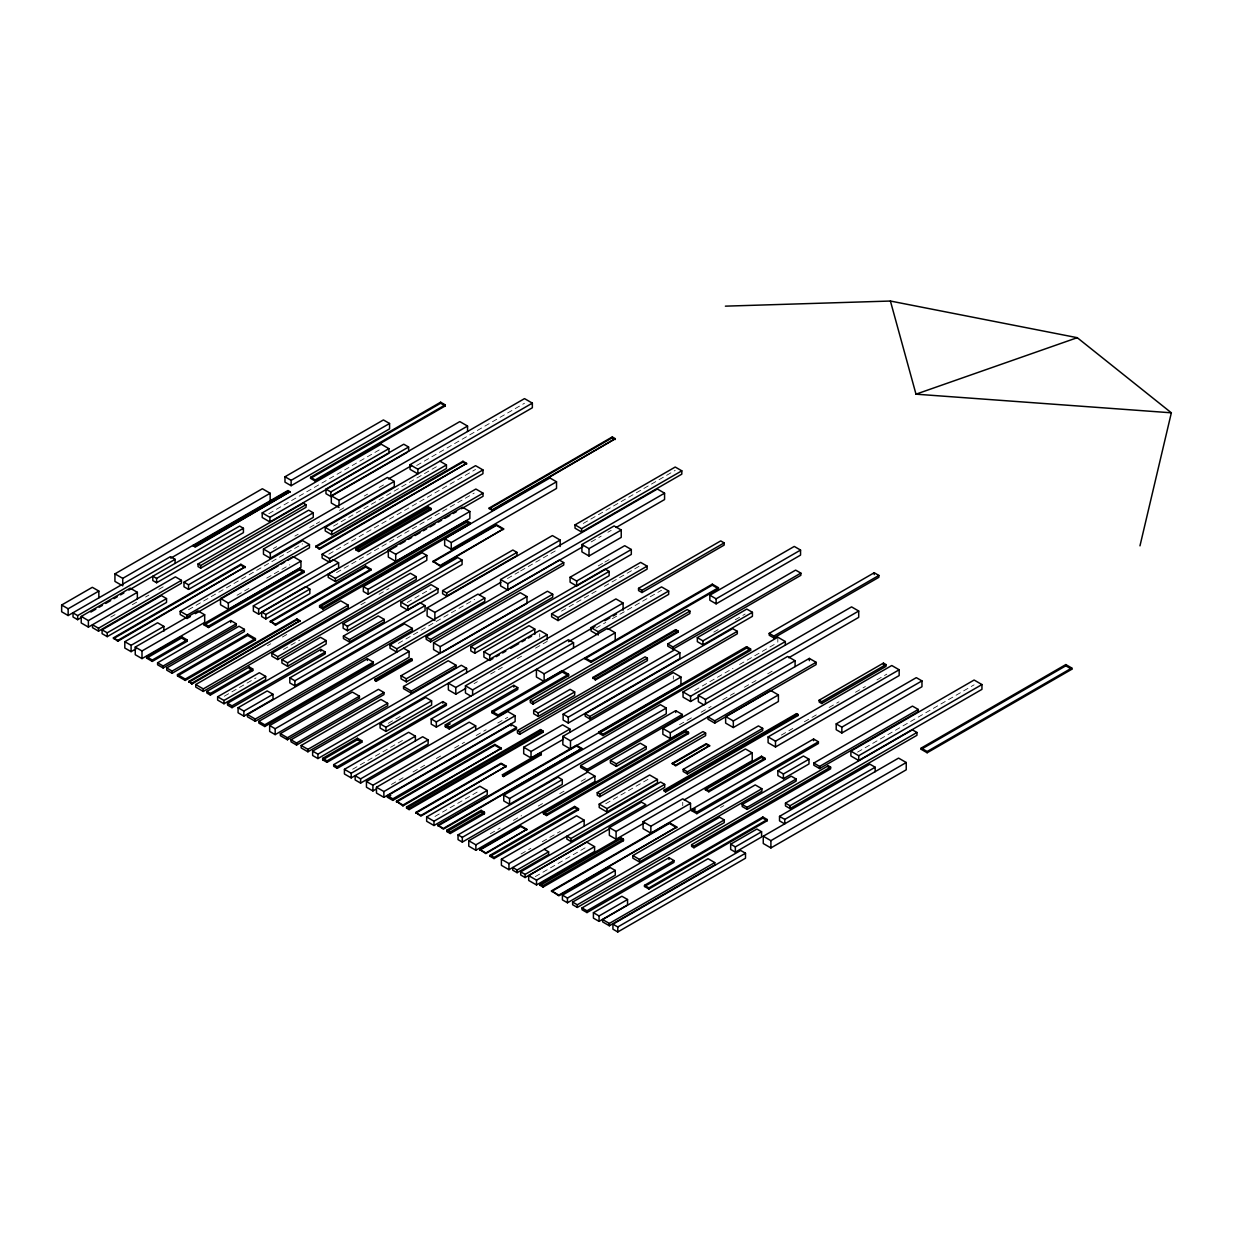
<?xml version="1.0" encoding="UTF-8"?>
<svg xmlns="http://www.w3.org/2000/svg" width="1233" height="1233" viewBox="0 0 1233 1233"><rect width="100%" height="100%" fill="white"/><g stroke="black" fill="none" stroke-linecap="round" stroke-linejoin="round"><path stroke-width="0.75" stroke-dasharray="5 3.75" d="M268.825 513.683L381.213 448.797M110.739 617.132L117.382 613.294M132.301 604.679L138.944 600.856M145.571 597.019L148.885 595.107M158.841 589.359L165.469 585.536M416.677 465.504L524.503 403.237M273.372 548.515L276.685 546.62M294.857 536.124L298.17 534.213M309.745 527.524L314.692 524.657M316.357 523.717L319.655 521.806M339.491 510.354L346.103 506.532M364.29 496.036L367.604 494.125M379.163 487.436L384.126 484.584M188.479 609.734L302.609 543.845M333.526 526.137L438.254 465.673M237.029 595.262L251.886 586.677M266.729 578.107L289.832 564.776M328.795 554.172L475.568 469.434M336.517 572.605L474.212 493.092M267.391 645.691L270.736 643.765M282.388 637.029L289.061 633.192M283.405 649.498L299.896 639.973M360.915 604.74L367.511 600.933M379.055 594.275L388.95 588.557M224.298 696.229L255.986 677.934M407.214 602.49L431.041 588.727M583.24 523.47L675.222 470.359M507.426 578.554L518.954 571.896M520.603 570.941L556.884 550.01M398.305 643.395L474.643 599.33M591.177 541.919L601.18 536.139M607.854 532.286L611.198 530.36M598.221 565.916L603.199 563.049M604.848 562.094L609.811 559.227M561.508 611.121L597.789 590.175M604.386 586.369L640.651 565.423M388.241 723.324L401.28 715.787M474.058 683.621L477.387 681.695M490.672 674.019L502.309 667.315M517.259 658.684L523.902 654.846M535.523 648.126L547.159 641.422M595.94 628.121L605.773 622.434M612.339 618.658L661.535 590.253M352.653 769.222L405.318 738.814M391.431 784.419L403.068 777.715M413.024 771.95L424.661 765.246M436.282 758.526L442.94 754.688M454.561 747.984L464.533 742.22M476.154 735.515L486.126 729.751M497.762 723.047L507.719 717.282M713.815 632.128L720.411 628.321M735.269 619.752L745.164 614.034M434.956 816.477L479.884 790.538M694.688 690.418L732.941 668.332M739.584 664.495L776.173 643.379M490.272 833.755L500.182 828.021M513.406 820.392L521.682 815.614M538.204 806.074L544.816 802.251M559.705 793.667L566.317 789.844M581.19 781.26L587.802 777.437M679.491 724.711L692.807 717.02M701.13 712.227L711.102 706.463M722.754 699.743L734.406 693.008M744.378 687.243L756.029 680.524M767.681 673.804L774.324 669.951M605.727 803.746L649.652 778.393M521.02 854.007L530.822 848.35M542.273 841.738L560.26 831.35M535.322 876.601L586.738 846.917M781.29 735.099L792.834 728.426M804.378 721.767L817.571 714.154M829.115 707.48L838.995 701.777M855.486 692.252L865.381 686.534M876.925 679.876L886.82 674.158M720.504 807.523L723.817 805.611M857.551 752.13L974.116 684.824M777.823 637.199L777.823 642.424M682.743 802.282L682.743 805.719M673.31 675.884L673.31 679.183M539.715 633.777L539.715 637.122"/><path stroke-width="1.5" d="M1139.97 545.849L1171.35 412.808L1077.257 337.688L890.411 301.037L725.389 306.154M121.173 584.997L114.931 581.406L114.931 573.869L262.367 488.746L270.166 493.246L270.166 500.783M175.101 563.404L175.101 559.32L170.478 556.653L68.154 615.529L61.65 611.768L61.65 605.018L92.321 587.309L98.84 591.069L98.84 597.82M284.977 476.77L383.417 419.944L389.566 423.489L389.566 428.868L291.127 485.71L284.977 482.149L284.977 476.77L291.127 480.331L389.566 423.489M61.65 605.018L68.154 608.778L98.84 591.069M114.931 573.869L122.73 578.369L270.166 493.246M310.577 477.294L440.628 402.205L445.252 404.871L445.252 405.919L315.186 481.009L310.577 478.342L310.577 477.294L315.186 479.961L445.252 404.871M170.77 558.164L287.967 490.518L289.986 491.69L195.107 547.159L193.088 545.31L195.107 546.466L289.986 491.69M193.088 545.988L287.967 491.212L289.986 492.383M310.577 478.342L440.628 403.253L445.252 405.919M82.596 616.808L77.648 619.675L73.024 617.009L73.024 612.924L77.648 615.591L175.101 559.32M181.436 580.342L98.517 628.229L92.506 624.746L92.506 627.659L98.517 631.142L181.436 583.255L181.436 580.342L175.425 576.874L88.391 627.104L81.224 622.958L81.224 616.438L130.189 588.172L137.356 592.302L137.356 598.822M262.213 512.897L381.213 444.204L388.904 448.642L388.904 453.251L269.919 521.944L262.213 517.506L262.213 512.897L269.919 517.351L388.904 448.642M90.857 612.046L95.804 609.179M99.118 607.268L102.416 605.372M105.714 603.461L110.677 600.594M113.975 598.683L117.289 596.787M120.587 594.876L123.886 592.965M128.849 590.114L239.618 526.075L243.425 528.279L243.425 532.625L156.606 582.747L152.8 580.543L152.8 576.196L156.606 578.4L243.425 528.279M81.224 616.438L88.391 620.584L137.356 592.302M406.967 452.526L330.829 496.483L325.974 493.693L325.974 489.131L403.761 444.219L408.616 447.024L408.616 451.571M198.035 563.974L303.364 503.156L306.031 504.682L306.031 507.302L200.686 568.12L198.035 566.594L198.035 563.974L200.686 565.5L306.031 504.682M325.974 489.131L330.829 491.936L408.616 447.024M339.044 507.487L331.307 503.018L331.307 495.789L459.817 421.594L467.554 426.063L467.554 431.488M183.979 582.192L308.697 510.169L313.259 512.805L313.259 517.382L188.541 589.389L183.979 586.754L183.979 582.192L188.541 584.812L313.259 512.805M102.092 629.832L161.369 595.601L166.532 598.591L166.532 602.428L107.256 636.644L102.092 633.67L102.092 629.832L107.256 632.806L166.532 598.591M331.307 495.789L339.044 500.259L467.554 426.063M263.461 549.039L387.439 477.464L394.283 481.425L394.283 486.634L270.304 558.21L263.461 554.249L263.461 549.039L270.304 553L394.283 481.425M532.348 403.129L417.864 469.218L417.864 473.857L410.034 469.326L410.034 464.702L524.503 398.613L532.348 403.129L532.348 407.769L325.219 527.385L325.219 530.93L331.723 534.706L446.438 468.478L446.438 464.933L439.919 461.173M113.405 637.862L240.851 564.282L245.244 566.81L117.798 641.237L113.405 637.862L117.798 640.389L245.244 566.81M388.472 478.959L411.545 465.642M113.405 638.694L240.851 565.115L245.244 567.658M136.015 648.82L131.099 651.656L124.81 648.034L124.81 641.699L157.593 622.773L163.881 626.395L163.881 631.157M190.375 616.562L187.062 618.473L180.203 614.512L180.203 611.26L302.609 540.593L309.468 544.554L309.468 547.806L287.967 560.214M124.81 641.699L131.099 645.321L163.881 626.395M325.219 527.385L331.723 531.161L446.438 464.933M180.203 611.26L187.062 615.221L309.468 544.554M135.245 647.078L197.927 610.89L204.678 614.774L204.678 622.418L141.995 658.607L135.245 654.708L135.245 647.078L141.995 650.962L204.678 614.774M220.537 598.514L293.13 556.607L300.944 561.107L300.944 567.365L228.336 609.287L220.537 604.786L220.537 598.514L228.336 603.029L300.944 561.107M195.338 613.695L278.041 565.947M281.34 564.036L284.653 562.125M315.74 546.25L462.945 461.265L466.613 463.377L319.409 549.24L315.74 546.25L319.409 548.377L466.613 463.377M315.74 547.113L462.945 462.128L466.613 464.24M322.121 554.264L475.568 465.673L482.951 469.927L482.951 473.688L329.504 562.279L322.121 558.025L322.121 554.264L329.504 558.518L482.951 469.927M146.635 656.773L181.513 636.644L187.169 639.912L187.169 641.283L152.291 661.412L146.635 658.145L146.635 656.773L152.291 660.04L187.169 639.912M204.108 623.559L299.527 568.475L303.904 571.002L303.904 572.436L208.5 627.52L204.108 624.992L204.108 623.559L208.5 626.087L303.904 571.002M146.635 658.145L181.513 638.016L187.169 641.283M204.108 624.992L299.527 569.908L303.904 572.436M253.351 605.881L333.311 559.72L338.613 562.787L338.613 568.012L258.653 614.188L253.351 611.121L253.351 605.881L258.653 608.948L338.613 562.787M157.593 662.784L230.741 620.553L236.304 623.775L236.304 625.763L163.157 667.993L157.593 664.787L157.593 662.784L163.157 666.005L236.304 623.775M355.921 548.654L428.283 506.871L431.011 508.443L431.011 509.722L358.649 551.505L355.921 549.918L355.921 548.654L358.649 550.226L431.011 508.443M355.921 549.918L428.283 508.15L431.011 509.722M261.627 612.061L305.614 586.677L309.853 589.112L309.853 593.551L265.866 618.951L261.627 616.5L261.627 612.061L265.866 614.512L309.853 589.112M396.779 546.096L335.391 581.529L328.209 577.398L328.209 574.285L475.876 489.039L483.043 493.169L483.043 496.283L461.481 508.736M166.732 667.978L239.032 626.241L244.411 629.354L244.411 631.527L172.127 673.264L166.732 670.151L166.732 667.978L172.127 671.091L244.411 629.354M328.209 574.285L335.391 578.416L483.043 493.169M388.318 550.01L462.467 507.21L469.865 511.479L469.865 518.538L395.716 561.354L388.318 557.085L388.318 550.01L395.716 554.28L469.865 511.479M400.093 544.169L405.071 541.302M408.385 539.391L411.699 537.465M415.028 535.554L420.006 532.687M423.32 530.76L426.633 528.849M429.963 526.938L434.925 524.056M438.254 522.145L441.568 520.234M444.882 518.307L449.86 515.44M453.189 513.529L456.503 511.603M177.49 674.605L247.648 634.086L255.431 638.586L255.431 639.927L185.258 680.431L177.49 675.946L177.49 674.605L185.258 679.09L255.431 638.586M270.258 621.247L365.708 566.132L370.948 569.168L370.948 570.078L275.498 625.193L270.258 621.247L275.498 624.268L370.948 569.168M270.258 622.172L365.708 567.057L370.948 570.078M177.49 675.946L247.648 635.427L255.431 639.927M319.578 605.603L466.598 520.727L469.896 522.638L469.896 524.133L322.892 609.01L319.578 607.098L319.578 605.603L322.892 607.515L469.896 522.638M188.849 681.402L296.968 618.981L300.004 620.738L191.886 684.007L188.849 681.402L191.886 683.159L300.004 620.738M489.193 508.011L612.292 436.944L615.329 438.686L492.229 510.585L489.193 508.011L492.229 509.753L615.329 438.686M188.849 682.25L296.968 619.829L300.004 621.571M489.193 508.828L612.292 437.761L615.329 439.518M319.578 607.098L466.598 522.222L469.896 524.133M444.666 538.744L549.933 477.972L556.53 481.779L556.53 488.453L451.263 549.224L444.666 545.418L444.666 538.744L451.263 542.551L556.53 481.779M363.334 586.6L422.071 552.692L426.818 555.436L426.818 560.306L368.081 594.214L363.334 591.486L363.334 586.6L368.081 589.343L426.818 555.436M195.739 684.546L340.724 600.825L348.276 605.187L348.276 607.715L203.291 691.436L195.739 687.074L195.739 684.546L203.291 688.908L348.276 605.187M271.861 653.243L410.404 573.268L416.245 576.643L416.245 579.556L277.702 659.532L271.861 656.156L271.861 653.243L277.702 656.634L416.245 576.643M206.867 691.436L249.251 666.961L252.765 668.98L252.765 670.582L210.365 695.058L206.867 693.023L206.867 691.436L210.365 693.455L252.765 668.98M432.999 561.308L496.421 524.688L503.603 528.834L440.181 566.178L432.999 561.308L440.181 565.454L503.603 528.834M432.999 562.032L496.421 525.412L503.603 529.558M343.128 623.744L457.751 557.563L462.082 560.075L462.082 564.544L347.459 630.726L343.128 628.214L343.128 623.744L347.459 626.256L462.082 560.075M217.624 696.799L259.315 672.725L265.665 676.393L265.665 679.676L223.974 703.75L217.624 700.082L217.624 696.799L223.974 700.467L265.665 676.393M281.925 659.593L320.518 637.307L326.159 640.574L326.159 644.011L287.566 666.298L281.925 663.046L281.925 659.593L287.566 662.845L326.159 640.574M400.848 602.089L431.041 584.658L437.992 588.665L437.992 592.734L407.799 610.165L400.848 606.158L400.848 602.089L407.799 606.097L437.992 588.665M343.421 636.058L378.238 615.945L384.264 619.428L384.264 621.894L349.448 641.992L343.421 638.524L343.421 636.058L349.448 639.526L384.264 619.428M227.55 703.257L320.811 649.421L325.265 651.995L325.265 653.829L232.02 707.665L227.55 705.091L227.55 703.257L232.02 705.831L325.265 651.995M238.077 707.742L267.207 690.927L273.002 694.271L273.002 699.281L243.872 716.111L238.077 712.766L238.077 707.742L243.872 711.087L273.002 694.271M289.817 677.842L420.006 602.69L425.061 605.619L425.061 610.674L294.887 685.841L289.817 682.912L289.817 677.842L294.887 680.77L425.061 605.619M442.601 590.592L512.851 550.026L516.951 552.399L516.951 555.559L446.7 596.109L442.601 593.751L442.601 590.592L446.7 592.95L516.951 552.399M434.879 620.446L427.111 615.961L427.111 607.915L552.415 535.569L560.183 540.054L560.183 546.496M575.025 524.873L675.222 467.03L681.803 470.821L681.803 474.15L581.606 532.009L575.025 528.202L575.025 524.873L581.606 528.68L681.803 470.821M247.448 714.539L404.501 623.867L412.346 628.383L412.346 630.633L255.277 721.305L247.448 716.789L247.448 714.539L255.277 719.07L412.346 628.383M427.111 607.915L434.879 612.4L560.183 540.054M582.839 546.728L507.796 590.052L500.567 585.891L500.567 579.525L657.343 489.008L664.572 493.185L664.572 499.55L616.192 527.462M484.785 598.036L396.826 648.82L396.826 652.134L390.013 648.188L390.013 644.89L477.957 594.106L484.785 598.036L484.785 601.35L269.657 725.543L269.657 731.431L275.175 734.621L409.094 657.312L409.094 651.409L403.576 648.219M258.853 721.397L367.403 658.73L373.322 662.136L373.322 663.863L264.771 726.53L258.853 723.108L258.853 721.397L264.771 724.804L373.322 662.136M479.39 594.738L500.829 582.361M500.567 579.525L507.796 583.702L664.572 493.185M581.914 544.539L614.142 525.936L621.232 530.02L621.232 537.388L589.004 555.991L581.914 551.891L581.914 544.539L589.004 548.639L621.232 530.02M426.186 636.906L559.304 560.044L563.728 562.602L563.728 565.038L430.61 641.9L426.186 639.341L426.186 636.906L430.61 639.449L563.728 562.602M269.657 725.543L275.175 728.734L409.094 651.409M526.969 596.572L440.227 646.647L440.227 653.444L433.554 649.591L433.554 642.794L520.295 592.719L526.969 596.572L526.969 603.369L441.907 652.488M280.338 733.635L352.33 692.067L359.435 696.167L359.435 698.202L287.443 739.769L280.338 735.669L280.338 733.635L287.443 737.735L359.435 696.167M374.94 679.383L410.943 658.592L412.099 659.254L412.099 660.549L376.08 681.34L374.94 679.383L376.08 681.34M374.94 680.678L412.099 659.254M570.078 577.244L624.715 545.695L631.311 549.502L631.311 554.418L576.659 585.968L570.078 582.176L570.078 577.244L576.659 581.051L631.311 549.502M401.049 675.746L547.467 591.224L552.708 594.244L552.708 597.327L406.304 681.849L401.049 678.828L401.049 675.746L406.304 678.782L552.708 594.244M291.019 739.8L378.454 689.324L383.987 692.53L383.987 694.549L296.552 745.04L291.019 741.834L291.019 739.8L296.552 743.006L383.987 692.53M470.821 646.601L605.079 569.091L609.133 571.418L609.133 575.719L474.859 653.243L470.821 650.901L470.821 646.601L474.859 648.943L609.133 571.418M301.176 745.472L380.92 699.435L387.655 703.319L387.655 705.769L307.911 751.791L301.176 747.907L301.176 745.472L307.911 749.356L387.655 703.319M403.53 686.519L448.211 660.734L456.071 665.265L456.071 667.423L411.39 693.223L403.53 688.677L403.53 686.519L411.39 691.066L456.071 665.265M492.938 658.545L489.717 660.41L483.922 657.066L483.922 651.748L529.003 625.701L534.814 629.061L534.814 634.379M547.159 639.742L547.159 634.733L539.715 630.433L317.929 758.557L312.627 755.49L312.627 751.097L461.312 665.265L466.613 668.317L466.613 672.709M551.613 613.803L640.651 562.387L647.125 566.132L647.125 569.153L558.071 620.569L551.613 616.824L551.613 613.803L558.071 617.533L647.125 566.132M312.627 751.097L317.929 754.164L466.613 668.317M483.922 651.748L489.717 655.093L534.814 629.061M496.159 656.696L499.38 654.831M502.602 652.966L505.823 651.116M510.662 648.327L518.708 643.672M521.929 641.807L525.15 639.958M528.371 638.093L531.593 636.228M380.088 723.848L425.739 697.493L431.612 700.883L431.612 705.06L385.96 731.416L380.088 728.025L380.088 723.848L385.96 727.239L431.612 700.883M322.661 758.372L357.478 738.274L361.824 740.771L361.824 742.22L327.007 762.318L322.661 759.821L322.661 758.372L327.007 760.869L361.824 740.771M322.661 759.821L357.478 739.708L361.824 742.22M465.75 688.415L455.794 694.164L448.35 689.879L448.35 683.19L455.794 687.475L547.159 634.733M471.176 696.275L465.442 692.961L465.442 685.795L615.93 598.914L623.097 603.045L623.097 610.212M638.54 588.341L720.719 540.902L724.172 542.905L724.172 545.094L641.992 592.534L638.54 590.545L638.54 588.341L641.992 590.345L724.172 542.905M333.681 764.63L442.832 701.608L446.392 703.658L446.392 705.307L337.241 768.329L333.681 766.279L333.681 764.63L337.241 766.679L446.392 703.658M465.442 685.795L472.609 689.925L623.097 603.045M615.236 640.436L615.236 632.76L607.515 628.306L436.343 727.1L431.211 724.141L431.211 718.962L568.413 639.742L573.545 642.701L573.545 647.895M428.128 739.892L360.591 778.871L355.15 775.727L355.15 779.95L360.591 783.094L428.128 744.1L428.128 739.892L422.672 736.748L351.205 777.884L344.423 773.97L344.423 769.33L408.616 732.279L415.398 736.193L415.398 740.833M596.741 634.255L591.023 630.957L591.023 627.612L661.535 586.908L668.671 591.023L668.671 594.383L608.008 629.4M568.521 641.73L594.984 626.456M604.91 620.723L609.873 617.856M613.171 615.945L616.485 614.034M431.211 718.962L436.343 721.921L573.545 642.701M344.423 769.33L351.205 773.261L415.398 736.193M591.023 627.612L598.159 631.728L668.671 591.023M445.283 724.912L513.807 685.348L517.768 687.629L517.768 689.417L449.244 728.98L445.283 726.699L445.283 724.912L449.244 727.193L517.768 687.629M445.283 726.699L450.184 723.879M718.438 587.709L590.992 661.289L584.858 657.744L584.858 658.776L590.992 662.321L718.438 588.742L718.438 587.709L712.304 584.165L544.138 681.479L536.417 677.025L536.417 669.349L544.138 673.804L615.236 632.76M376.219 789.028L372.905 790.954L366.448 787.224L366.448 781.506L469.218 722.168L475.691 725.898L475.691 729.705M491.828 711.287L562.248 670.629L568.598 674.297L568.598 675.669L498.178 716.327L491.828 712.659L491.828 711.287L498.178 714.94L568.598 674.297M584.858 658.776L712.304 585.197L718.438 588.742M491.828 712.659L562.248 672L568.598 675.669M366.448 781.506L372.905 785.236L475.691 725.898M376.481 787.255L507.719 711.487L515.132 715.772L515.132 721.567L383.879 797.335L376.481 793.066L376.481 787.255L383.879 791.54L515.132 715.772M709.838 595.185L794.268 546.435L800.556 550.072L800.556 555.112L716.126 603.846L709.838 600.209L709.838 595.185L716.126 598.822L800.556 550.072M530.329 700.144L687.228 609.564L689.91 611.121L689.91 613.479L533.01 704.058L530.329 702.517L530.329 700.144L533.01 701.7L689.91 611.121M533.689 710.378L570.139 689.324L574.67 691.944L574.67 695.366L538.22 716.404L533.689 713.784L533.689 710.378L538.22 712.998L574.67 691.944M387.47 795.717L511.079 724.341L516.473 727.455L516.473 729.027L392.849 800.402L387.47 797.289L387.47 795.717L392.849 798.83L516.473 727.455M592.749 677.503L675.669 629.631L678.273 631.142L678.273 632.097L595.369 679.969L592.749 677.503L595.369 679.013L678.273 631.142M592.749 678.458L675.669 630.587L678.273 632.097M387.47 797.289L390.753 795.377M517.444 730.583L645.136 656.85L647.387 658.16L647.387 660.626L519.694 734.359L517.444 733.049L517.444 730.583L519.694 731.878L647.387 658.16M667.731 643.95L795.639 570.108L800.864 573.129L800.864 575.302L672.971 649.144L667.731 646.123L667.731 643.95L672.971 646.971L800.864 573.129M396.425 801.265L494.834 744.439L501.384 748.231L402.975 805.873L396.425 801.265L402.975 805.041L501.384 748.231M396.425 802.097L494.834 745.287L501.384 749.063M563.142 714.169L674.713 649.76L679.876 652.735L679.876 658.622L568.305 723.047L563.142 720.057L563.142 714.169L568.305 717.144L679.876 652.735M697.323 637.631L746.813 609.071L752.423 612.308L752.423 616.33L702.933 644.89L697.323 641.653L697.323 637.631L702.933 640.867L752.423 612.308M406.551 806.937L540.547 729.582L543.136 731.077L543.136 732.248L409.156 809.603L406.551 808.108L406.551 806.937L409.156 808.432L543.136 731.077M406.551 808.108L540.547 730.753L543.136 732.248M563.435 739.245L531.022 757.956L523.701 753.733L523.701 747.26L562.587 724.804L569.923 729.042L569.923 732.279M585.197 713.753L732.649 628.63L737.319 631.327L737.319 633.793L589.867 718.916L585.197 716.219L585.197 713.753L589.867 716.45L737.319 631.327M415.737 812.501L501.091 763.212L506.239 766.186L420.885 816.123L415.737 812.501L420.885 815.46L506.239 766.186M415.737 813.148L501.091 763.874L506.239 766.849M523.701 747.26L531.022 751.498L569.923 729.042M667.762 692.854L570.494 749.017L562.849 744.609L562.849 736.378L673.31 672.601L680.955 677.009L680.955 685.24L671.06 690.958M426.649 816.97L479.884 786.238L487.22 790.476L487.22 794.776L433.985 825.509L426.649 821.27L426.649 816.97L433.985 821.209L487.22 790.476M502.478 774.756L540.239 752.962L541.287 753.579L541.287 754.719L503.542 776.528L502.478 774.756L503.542 776.528M502.478 775.911L541.287 753.579M562.849 736.378L570.494 740.786L680.955 677.009M769.207 633.377L874.228 572.744L878.882 575.441L878.882 577.291L773.862 637.923L769.207 635.226L769.207 633.377L773.862 636.074L878.882 575.441M598.991 731.893L746.597 646.662L750.604 648.974L750.604 650.361L602.983 735.577L598.991 733.281L598.991 731.893L602.983 734.205L750.604 648.974M437.869 825.247L576.381 745.271L581.884 748.446L443.371 829.131L437.869 825.247L443.371 828.422L581.884 748.446M437.869 825.956L576.381 745.996L581.884 749.171M598.991 733.281L746.597 648.049L750.604 650.361M503.758 795.162L660.441 704.69L666.252 708.05L666.252 713.815L509.568 804.27L503.758 800.926L503.758 795.162L509.568 798.506L666.252 708.05M698.895 696.676L690.572 701.485L683.051 697.138L683.051 691.913L777.823 637.199L785.344 641.545L785.344 645.029M446.947 830.102L481.147 810.343L484.461 812.254L484.461 813.749L450.261 833.508L446.947 831.597L446.947 830.102L450.261 832.013L484.461 812.254M446.947 831.597L481.147 811.838L484.461 813.749M683.051 691.913L690.572 696.26L785.344 641.545M704.043 704.999L698.325 701.7L698.325 695.35L851.556 606.883L858.707 611.029L858.707 617.363L788.75 657.744M458.044 834.88L558.01 777.16L562.279 779.626L562.279 784.373L462.313 842.093L458.044 839.627L458.044 834.88L462.313 837.346L562.279 779.626M580.62 765.554L675.715 710.655L682.311 714.462L682.311 716.311L587.216 771.211L580.62 767.404L580.62 765.554L587.216 769.377L682.311 714.462M698.325 695.35L705.476 699.481L858.707 611.029M816.107 662.306L714.739 720.843L707.973 716.928L707.973 719.224L714.739 723.124L816.107 664.602L816.107 662.306L809.341 658.407L670.305 738.613L662.861 734.313L662.861 728.472L787.64 656.434L795.085 660.734L795.085 666.575M468.771 840.736L587.802 772.012L594.892 776.112L594.892 781.537L475.876 850.261L468.771 846.162L468.771 840.736L475.876 844.836L594.892 776.112M610.412 760.422L640.251 743.206L646.215 746.643L646.215 749.14L616.377 766.371L610.412 762.934L610.412 760.422L616.377 763.874L646.215 746.643M662.861 728.472L670.305 732.772L795.085 660.734M543.414 812.439L685.363 730.491L688.523 732.31L688.523 733.589L546.573 815.552L543.414 813.718L543.414 812.439L546.573 814.273L688.523 732.31M479.791 849.491L520.804 825.817L526.845 829.3L485.833 853.606L479.791 849.491L485.833 852.989L526.845 829.3M479.791 850.123L520.804 826.449L526.845 829.932M543.414 813.718L685.363 731.77L688.523 733.589M725.636 716.527L770.733 690.495L778.408 694.934L778.408 701.5L733.327 727.532L725.636 723.108L725.636 716.527L733.327 720.966L778.408 694.934M597.234 792.665L703.041 731.585L705.615 733.08L705.615 735.639L599.824 796.718L597.234 795.223L597.234 792.665L599.824 794.16L705.615 733.08M490.133 855.224L574.64 806.444L578.508 808.678L578.508 809.804L494.017 858.584L490.133 856.334L490.133 855.224L494.017 857.459L578.508 808.678M490.133 856.334L574.64 807.553L578.508 809.804M664.695 784.388L570.971 838.502L566.856 836.128L566.856 839.087L570.971 841.461L664.695 787.363L664.695 784.388L660.58 782.015L508.952 869.697L501.399 865.335L501.399 859.231L576.612 815.799L584.165 820.176L584.165 826.28M599.207 804.101L649.652 774.987L657.436 779.472L657.436 782.878L606.99 812.008L599.207 807.507L599.207 804.101L606.99 808.601L657.436 779.472M672.262 763.304L706.278 743.669L709.622 745.595L675.607 765.909L672.262 763.304L675.607 765.246L709.622 745.595M672.262 763.967L706.278 744.331L709.622 746.273M501.399 859.231L508.952 863.593L584.165 820.176M683.19 769.377L758.449 725.913L762.688 728.364L762.688 730.506L687.413 773.97L683.19 771.519L683.19 769.377L687.413 771.812L762.688 728.364M517.105 870.02L548.608 851.849L548.608 854.5L517.105 872.687L512.758 870.174L512.758 867.508L517.105 870.02L517.105 872.687M520.696 871.854L641.453 802.128L645.876 804.671L525.104 874.397L520.696 871.854L520.696 874.983L525.104 877.542L609.487 828.823M819.144 700.205L883.429 663.092L886.003 664.587L886.003 666.375L821.717 703.488L819.144 702.009L819.144 700.205L821.717 701.7L886.003 664.587M664.063 790.106L796.533 713.63L797.998 714.462L797.998 715.541L665.527 792.018L664.063 790.106L665.527 790.954L797.998 714.462M664.063 791.17L796.533 714.693L797.998 715.541M644.304 822.935L616.084 839.226L609.349 835.342L609.349 827.59L745.487 748.986L752.222 752.87L752.222 760.638L684.161 799.94M768.097 736.918L891.767 665.512L899.165 669.781L899.165 675.576L775.495 746.982L768.097 742.713L768.097 736.918L775.495 741.187L899.165 669.781M528.68 875.63L586.738 842.108L594.583 846.639L594.583 851.448L536.525 884.955L528.68 880.439L528.68 875.63L536.525 880.162L594.583 846.639M609.349 827.59L616.084 831.474L752.222 752.87M643.071 821.733L682.743 798.83L690.526 803.33L690.526 810.22L650.854 833.123L643.071 828.622L643.071 821.733L650.854 826.233L690.526 803.33M540.1 883.891L620.461 837.5L623.451 839.211L623.451 840.69L543.09 887.082L540.1 885.356L540.1 883.891L543.09 885.618L623.451 839.211M705.353 788.642L761.485 756.23L764.953 758.233L764.953 759.389L708.805 791.802L705.353 789.798L705.353 788.642L708.805 790.646L764.953 758.233M705.353 789.798L761.485 757.386L764.953 759.389M540.1 885.356L620.461 838.964L623.451 840.69M836.205 723.879L916.304 677.641L921.96 680.893L921.96 686.735L841.846 732.988L836.205 729.72L836.205 723.879L841.846 727.146L921.96 680.893M692.021 809.202L813.595 739.014L818.419 741.788L818.419 743.499L696.845 813.688L692.021 810.898L692.021 809.202L696.845 811.992L818.419 741.788M551.475 890.858L669.411 822.765L676.778 827.019L558.842 895.79L551.475 890.858L558.842 895.112L676.778 827.019M551.475 891.521L669.411 823.428L676.778 827.697M692.021 810.898L695.35 808.971M562.418 895.143L610.227 867.539L615.267 870.452L615.267 875.183L567.457 902.787L562.418 899.874L562.418 895.143L567.457 898.056L615.267 870.452M777.853 770.764L803.438 755.999L808.987 759.189L808.987 763.951L783.402 778.717L777.853 775.511L777.853 770.764L783.402 773.97L808.987 759.189M632.837 855.579L755.243 784.912L761.871 788.735L761.871 791.293L639.465 861.959L632.837 858.137L632.837 855.579L639.465 859.401L761.871 788.735M572.621 902.078L719.579 817.232L724.28 819.945L724.28 822.581L577.321 907.426L572.621 904.714L572.621 902.078L577.321 904.791L724.28 819.945M813.811 763.073L912.466 706.108L918.261 709.453L918.261 711.611L819.621 768.575L813.811 765.215L813.811 763.073L819.621 766.417L918.261 709.453M742.189 804.471L791.216 776.173L796.164 779.025L796.164 781.075L747.136 809.387L742.189 806.521L742.189 804.471L747.136 807.322L796.164 779.025M850.878 751.174L974.116 680.03L981.946 684.562L981.946 689.355L858.723 760.499L850.878 755.968L850.878 751.174L858.723 755.706L981.946 684.562M581.991 907.92L668.995 857.706L673.973 860.572L673.973 862.36L586.985 912.574L581.991 909.707L581.991 907.92L586.985 910.802L673.973 860.572M691.59 844.667L828.283 765.755L830.626 767.111L830.626 768.837L693.948 847.749L691.59 846.393L691.59 844.667L693.948 846.023L830.626 767.111M593.412 912.697L621.894 896.252L627.551 899.52L627.551 904.93L599.068 921.375L593.412 918.123L593.412 912.697L599.068 915.965L627.551 899.52M785.467 803.115L912.389 729.844L916.951 732.479L916.951 735.3L790.029 808.571L785.467 805.935L785.467 803.115L790.029 805.75L916.951 732.479M644.505 885.34L762.857 817.017L767.28 819.575L767.28 820.7L648.928 889.024L644.505 886.465L644.505 885.34L648.928 887.899L767.28 819.575M644.505 886.465L762.857 818.142L767.28 820.7M730.676 844.189L756.908 829.038L761.593 831.751L761.593 837.007L735.361 852.157L730.676 849.445L730.676 844.189L735.361 846.886L761.593 831.751M875.168 767.219L784.774 819.406L784.774 823.906L779.518 820.87L779.518 816.369L869.912 764.183L875.168 767.219L875.168 771.704M602.644 919.571L708.066 858.707L714.77 862.576L714.77 864.903L609.349 925.767L602.644 921.899L602.644 919.571L609.349 923.44L714.77 862.576M763.258 836.236L898.58 758.11L906.24 762.518L906.24 769.808L770.902 847.934L763.258 843.511L763.258 836.236L770.902 840.644L906.24 762.518M612.924 924.18L740.648 850.446L745.503 853.236L745.503 858.214L617.779 931.963L612.924 929.158L612.924 924.18L617.779 926.985L745.503 853.236M921.19 748.077L1065.821 664.572L1071.785 668.024L1071.785 669.272L927.154 752.762L921.19 749.31L921.19 748.077L927.154 751.514L1071.785 668.024M921.19 749.31L1065.821 665.82L1071.785 669.272M890.411 301.037L915.996 394.175L1077.257 337.688M915.996 394.175L1171.35 412.808M410.034 464.702L417.864 469.218M779.518 816.369L784.774 819.406M433.554 642.794L440.227 646.647M390.013 644.89L396.826 648.82M412.099 660.549L410.943 658.592M541.287 754.719L540.239 752.962M252.765 670.582L249.251 668.548L249.251 666.961M544.246 849.321L548.608 851.849M1065.821 664.572L1065.821 665.82M927.154 751.514L927.154 752.762M883.429 663.092L883.429 664.88M874.228 572.744L874.228 574.609M858.723 755.706L858.723 760.499M841.846 727.146L841.846 732.988M828.283 765.755L828.283 767.481M821.717 701.7L821.717 703.488M819.621 766.417L819.621 768.575M813.595 739.014L813.595 740.709M809.341 658.407L809.341 660.688M796.533 713.63L796.533 714.693M790.029 805.75L790.029 808.571M783.402 773.97L783.402 778.717M775.495 741.187L775.495 746.982M773.862 636.074L773.862 637.923M770.902 840.644L770.902 847.934M762.857 817.017L762.857 818.142M761.485 756.23L761.485 757.386M747.136 807.322L747.136 809.387M746.597 646.662L746.597 648.049M735.361 846.886L735.361 852.157M733.327 720.966L733.327 727.532M716.126 598.822L716.126 603.846M714.739 720.843L714.739 723.124M712.304 584.165L712.304 585.197M708.805 790.646L708.805 791.802M705.476 699.481L705.476 704.243M702.933 640.867L702.933 644.89M696.845 811.992L696.845 813.688M693.948 846.023L693.948 847.749M690.572 696.26L690.572 701.485M687.413 771.812L687.413 773.97M685.363 730.491L685.363 731.77M675.669 629.631L675.669 630.587M675.715 710.655L675.715 712.504M672.971 646.971L672.971 649.144M670.305 732.772L670.305 738.613M668.995 857.706L668.995 859.478M665.527 790.954L665.527 792.018M650.854 826.233L650.854 833.123M648.928 887.899L648.928 889.024M641.992 590.345L641.992 592.534M639.465 859.401L639.465 861.959M620.461 837.5L620.461 838.964M617.779 926.985L617.779 931.963M616.377 763.874L616.377 766.371M616.084 831.474L616.084 839.226M612.292 436.944L612.292 437.761M609.349 923.44L609.349 925.767M606.99 808.601L606.99 812.008M602.983 734.205L602.983 735.577M599.824 794.16L599.824 796.718M599.068 915.965L599.068 921.375M598.159 631.728L598.159 635.087M595.369 679.013L595.369 679.969M590.992 661.289L590.992 662.321M589.867 716.45L589.867 718.916M589.004 548.639L589.004 555.991M587.216 769.377L587.216 771.211M586.985 910.802L586.985 912.574M581.606 528.68L581.606 532.009M577.321 904.791L577.321 907.426M576.659 581.051L576.659 585.968M574.64 806.444L574.64 807.553M570.971 838.502L570.971 841.461M570.494 740.786L570.494 749.017M568.305 717.144L568.305 723.047M567.457 898.056L567.457 902.787M562.248 670.629L562.248 672M558.071 617.533L558.071 620.569M546.573 814.273L546.573 815.552M544.138 673.804L544.138 681.479M543.09 885.618L543.09 887.082M540.547 729.582L540.547 730.753M538.22 712.998L538.22 716.404M536.525 880.162L536.525 884.955M533.01 701.7L533.01 704.058M531.022 751.498L531.022 757.956M525.104 874.397L525.104 877.542M519.694 731.878L519.694 734.359M513.807 685.348L513.807 687.135M511.079 724.341L511.079 725.913M509.568 798.506L509.568 804.27M508.952 863.593L508.952 869.697M507.796 583.702L507.796 590.052M498.178 714.94L498.178 716.327M494.834 744.439L494.834 745.287M494.017 857.459L494.017 858.584M492.229 509.753L492.229 510.585M489.717 655.093L489.717 660.41M481.147 810.343L481.147 811.838M475.876 844.836L475.876 850.261M474.859 648.943L474.859 653.243M472.609 689.925L472.609 695.304M466.598 520.727L466.598 522.222M462.945 461.265L462.945 462.128M462.313 837.346L462.313 842.093M455.794 687.475L455.794 694.164M451.263 542.551L451.263 549.224M450.261 832.013L450.261 833.508M449.244 727.193L449.244 728.98M446.7 592.95L446.7 596.109M442.832 701.608L442.832 703.257M440.628 402.205L440.628 403.253M436.343 721.921L436.343 727.1M434.879 612.4L434.879 618.827M433.985 821.209L433.985 825.509M430.61 639.449L430.61 641.9M428.283 506.871L428.283 508.15M411.39 691.066L411.39 693.223M409.156 808.432L409.156 809.603M407.799 606.097L407.799 610.165M406.304 678.782L406.304 681.849M402.975 805.041L402.975 805.873M395.716 554.28L395.716 561.354M392.849 798.83L392.849 800.402M385.96 727.239L385.96 731.416M383.879 791.54L383.879 797.335M372.905 785.236L372.905 790.954M368.081 589.343L368.081 594.214M367.403 658.73L367.403 660.456M365.708 566.132L365.708 567.057M360.591 778.871L360.591 783.094M358.649 550.226L358.649 551.505M357.478 738.274L357.478 739.708M351.205 773.261L351.205 777.884M349.448 639.526L349.448 641.992M347.459 626.256L347.459 630.726M339.044 500.259L339.044 505.684M337.241 766.679L337.241 768.329M335.391 578.416L335.391 581.529M331.723 531.161L331.723 534.706M330.829 491.936L330.829 496.483M329.504 558.518L329.504 562.279M327.007 760.869L327.007 762.318M322.892 607.515L322.892 609.01M320.811 649.421L320.811 651.255M319.409 548.377L319.409 549.24M317.929 754.164L317.929 758.557M315.186 479.961L315.186 481.009M307.911 749.356L307.911 751.791M299.527 568.475L299.527 569.908M296.968 618.981L296.968 619.829M296.552 743.006L296.552 745.04M294.887 680.77L294.887 685.841M291.127 480.331L291.127 485.71M287.566 662.845L287.566 666.298M287.443 737.735L287.443 739.769M277.702 656.634L277.702 659.532M275.498 624.268L275.498 625.193M275.175 728.734L275.175 734.621M270.304 553L270.304 558.21M269.919 517.351L269.919 521.944M265.866 614.512L265.866 618.951M264.771 724.804L264.771 726.53M258.653 608.948L258.653 614.188M255.277 719.07L255.277 721.305M247.648 634.086L247.648 635.427M243.872 711.087L243.872 716.111M240.851 564.282L240.851 565.115M232.02 705.831L232.02 707.665M230.741 620.553L230.741 622.557M228.336 603.029L228.336 609.287M223.974 700.467L223.974 703.75M210.365 693.455L210.365 695.058M208.5 626.087L208.5 627.52M203.291 688.908L203.291 691.436M200.686 565.5L200.686 568.12M191.886 683.159L191.886 684.007M188.541 584.812L188.541 589.389M187.062 615.221L187.062 618.473M185.258 679.09L185.258 680.431M181.513 636.644L181.513 638.016M172.127 671.091L172.127 673.264M163.157 666.005L163.157 667.993M156.606 578.4L156.606 582.747M152.291 660.04L152.291 661.412M141.995 650.962L141.995 658.607M131.099 645.321L131.099 651.656M122.73 578.369L122.73 585.906M117.798 640.389L117.798 641.237M107.256 632.806L107.256 636.644M98.517 628.229L98.517 631.142M88.391 620.584L88.391 627.104M77.648 615.591L77.648 619.675M68.154 608.778L68.154 615.529"/></g></svg>
